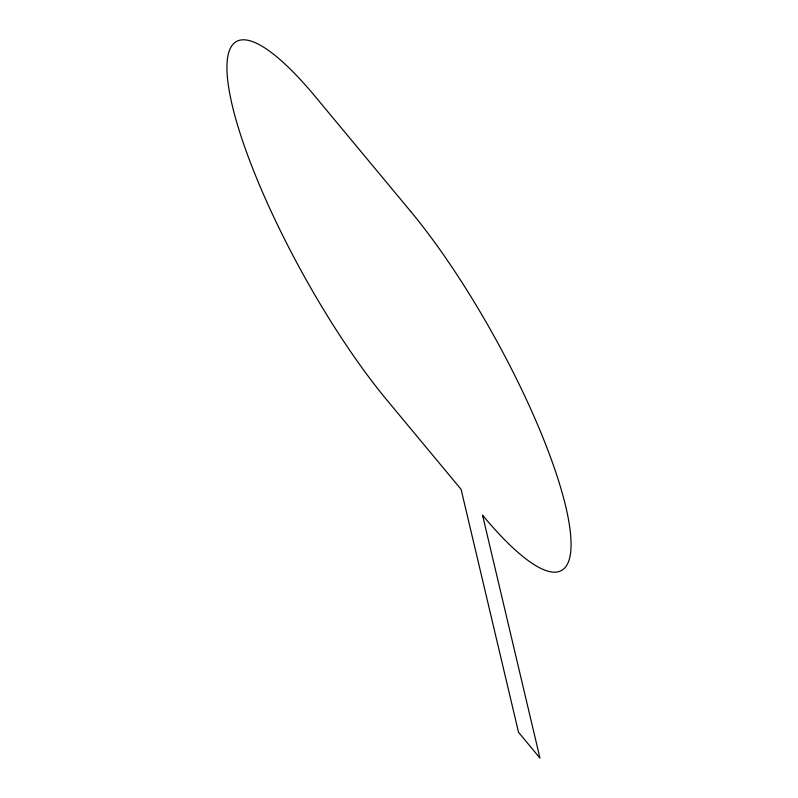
<?xml version="1.0" encoding="UTF-8"?>
<svg xmlns="http://www.w3.org/2000/svg" width="798" height="798" viewBox="0 0 798 798"><rect width="100%" height="100%" fill="white"/><g stroke="black" fill="none" stroke-linecap="round" stroke-linejoin="round"><path stroke-width="1.2" d="M410.761 211.5L315.459 96.807A236.856 54.643 61 0 0 232.218 105.266A236.856 54.643 61 0 0 387.239 400.476L461.104 489.364L518.53 732.295L539.967 758.1L482.541 515.169A236.856 54.643 61 0 0 565.782 506.71A236.856 54.643 61 0 0 410.761 211.5"/></g></svg>
